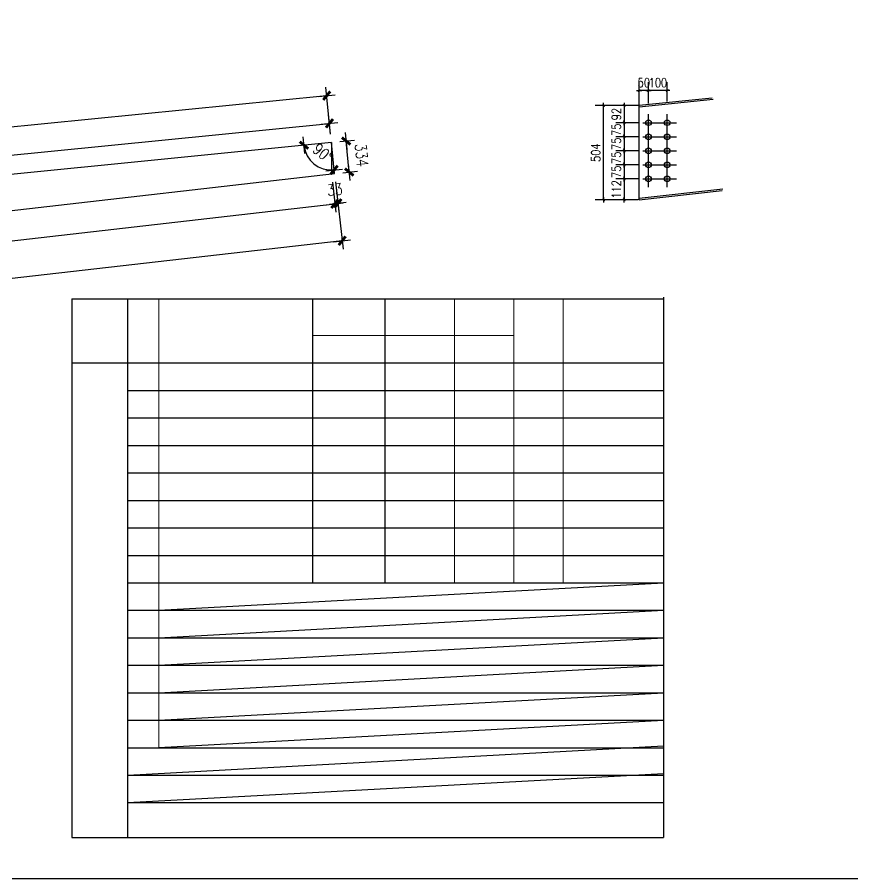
# Model space of a CAD drawing. Header units: millimetres. Extents: x 2287919 to 2522484, y -1845182 to -1736911.
# Drawn here: x 2477191 to 2486123, y -1838112 to -1828906 of the extents above; entities that cross this region are included whole.
import ezdxf

# ---------------------------------------------------------------- set-up
doc = ezdxf.new("R2010")
doc.units = ezdxf.units.MM
doc.header["$LTSCALE"] = 1000
doc.header["$PDMODE"] = 34
doc.layers.add('钢架', color=7, linetype='Continuous', lineweight=25)
doc.styles.add('DIM_FONT', font='simplex.shx', dxfattribs={"width": 0.8, "bigfont": 'hztxt.shx'})
doc.dimstyles.new('WGH(1)', dxfattribs={"dimscale": 1.2, "dimtxt": 100, "dimasz": 0.5, "dimexe": 75, "dimexo": 75, "dimgap": 75, "dimtad": 1, "dimdec": 0, "dimzin": 0, "dimdsep": 46, "dimtxsty": 'DIM_FONT', "dimblk1": '_DIMX', "dimblk2": '_DIMX', "dimsah": 1, "dimcen": 0.09, "dimclrd": 3, "dimclre": 3, "dimclrt": 7, "dimadec": 0, "dimazin": 0, "dimtfac": 1, "dimtdec": 0, "dimtix": 1, "dimtmove": 2, "dimatfit": 3, "dimldrblk": '_DIMX', "dimfxl": 1, "dimtolj": 1, "dimtzin": 0, "dimarcsym": 0})

# ---------------------------------------------------------------- blocks, each defined once
blk = doc.blocks.new('_DIMX')
blk.add_line((-150, 0), (150, 0))
at = {"const_width": 50}
blk.add_lwpolyline([(-70, -70), (70, 70)], dxfattribs=at)
blk = doc.blocks.new('*D1599')
at = {"color": 3, "lineweight": -2}
for p, q in [((2480639.3, -1830235.3), (2480796.8, -1830219.6)), ((2480707.1, -1830228), (2480707.1, -1830227.4)), ((2480740.3, -1830560.4), (2480707.2, -1830228.6)), ((2480672.4, -1830567.2), (2480829.9, -1830551.5)), ((2480740.4, -1830561), (2480740.5, -1830561.6))]:
    blk.add_line(p, q, dxfattribs=at)
at = {"layer": 'Defpoints', "color": 0}
for p in [(2480549.7, -1830244.3), (2480707.2, -1830228.6), (2480582.9, -1830576.1)]:
    blk.add_point(p, dxfattribs=at)
at = {"color": 3, "lineweight": -2, "xscale": 0.6, "yscale": 0.6, "zscale": 0.6}
for p, rotation in [((2480707.2, -1830228.6), 275.7037500527845), ((2480740.3, -1830560.4), 95.70375005278446)]:
    blk.add_blockref('_DIMX', p, dxfattribs=dict(at, rotation=rotation))
at = {"color": 7, "insert": (2480873, -1830379.6), "char_height": 120, "attachment_point": 5, "rotation": 275.70375, "style": 'DIM_FONT'}
blk.add_mtext('\\A1;334', dxfattribs=at)
blk = doc.blocks.new('*D1601')
at = {"color": 3, "lineweight": -2}
for p, q in [((2480540.8, -1830154.7), (2480520.4, -1829950)), ((2470108.4, -1831080.4), (2480528.7, -1830039.7)), ((2470119.3, -1831195.6), (2470098.9, -1830990.9))]:
    blk.add_line(p, q, dxfattribs=at)
at = {"layer": 'Defpoints', "color": 0}
for p in [(2480529.3, -1830039.6), (2480549.7, -1830244.3), (2470128.2, -1831285.2)]:
    blk.add_point(p, dxfattribs=at)
at = {"color": 3, "lineweight": -2, "xscale": 0.6, "yscale": 0.6, "zscale": 0.6}
for p, rotation in [((2480529.3, -1830039.6), 5.703750053135181), ((2470107.8, -1831080.5), 185.7037500531352)]:
    blk.add_blockref('_DIMX', p, dxfattribs=dict(at, rotation=rotation))
at = {"color": 7, "insert": (2475303.6, -1830410.8), "char_height": 120, "attachment_point": 5, "rotation": 5.70375, "style": 'DIM_FONT'}
blk.add_mtext('\\A1;上翼板 10473', dxfattribs=at)
blk = doc.blocks.new('*D1602')
at = {"color": 3, "lineweight": -2}
for p, q in [((2480540.8, -1830154.7), (2480490.8, -1829654.3)), ((2480499.2, -1829743.9), (2470030.6, -1830789.5)), ((2470071.1, -1831200.4), (2470021.1, -1830700))]:
    blk.add_line(p, q, dxfattribs=at)
at = {"layer": 'Defpoints', "color": 0}
for p in [(2480549.7, -1830244.3), (2470030, -1830789.6), (2470080, -1831290)]:
    blk.add_point(p, dxfattribs=at)
at = {"color": 3, "lineweight": -2, "xscale": 0.6, "yscale": 0.6, "zscale": 0.6}
for p, rotation in [((2480499.8, -1829743.9), 5.703750052841388), ((2470030, -1830789.6), 185.7037500528413)]:
    blk.add_blockref('_DIMX', p, dxfattribs=dict(at, rotation=rotation))
at = {"color": 7, "insert": (2475250, -1830117.5), "char_height": 120, "attachment_point": 5, "rotation": 5.70375, "style": 'DIM_FONT'}
blk.add_mtext('\\A1;腹板 10522', dxfattribs=at)
blk = doc.blocks.new('*D1603')
at = {"color": 3, "lineweight": -2}
for p, q in [((2480560, -1830669.4), (2480596.5, -1830988.1)), ((2470165.3, -1832091.7), (2480585.6, -1830898.7)), ((2470138.5, -1831862.5), (2470175, -1832181.2))]:
    blk.add_line(p, q, dxfattribs=at)
at = {"layer": 'Defpoints', "color": 0}
for p in [(2480549.7, -1830579.9), (2480586.2, -1830898.7), (2470128.2, -1831773.1)]:
    blk.add_point(p, dxfattribs=at)
at = {"color": 3, "lineweight": -2, "xscale": 0.6, "yscale": 0.6, "zscale": 0.6}
for p, rotation in [((2480586.2, -1830898.7), 6.531281720880648), ((2470164.7, -1832091.8), 186.5312817208806)]:
    blk.add_blockref('_DIMX', p, dxfattribs=dict(at, rotation=rotation))
at = {"color": 7, "insert": (2475358.4, -1831346.2), "char_height": 120, "attachment_point": 5, "rotation": 6.53128, "style": 'DIM_FONT'}
blk.add_mtext('\\A1;下翼板 10490', dxfattribs=at)
blk = doc.blocks.new('*D1604')
at = {"color": 3, "lineweight": -2}
for p, q in [((2480560, -1830669.4), (2480596.5, -1830988.1)), ((2480593.1, -1830665.6), (2480629.6, -1830984.3)), ((2480585.6, -1830898.7), (2480585, -1830898.8)), ((2480586.2, -1830898.7), (2480619.4, -1830894.9)), ((2480620, -1830894.8), (2480620.6, -1830894.7))]:
    blk.add_line(p, q, dxfattribs=at)
at = {"layer": 'Defpoints', "color": 0}
for p in [(2480549.7, -1830579.9), (2480582.9, -1830576.1), (2480619.4, -1830894.9)]:
    blk.add_point(p, dxfattribs=at)
at = {"color": 3, "lineweight": -2, "xscale": 0.6, "yscale": 0.6, "zscale": 0.6}
for p, rotation in [((2480586.2, -1830898.7), 6.531281720886719), ((2480619.4, -1830894.9), 186.5312817208867)]:
    blk.add_blockref('_DIMX', p, dxfattribs=dict(at, rotation=rotation))
at = {"color": 7, "insert": (2480585.8, -1830747.7), "char_height": 120, "attachment_point": 5, "rotation": 6.53128, "style": 'DIM_FONT'}
blk.add_mtext('\\A1;33', dxfattribs=at)
blk = doc.blocks.new('*D1605')
at = {"color": 3, "lineweight": -2}
for p, q in [((2480593.1, -1830665.6), (2480675.3, -1831383.4)), ((2480664.5, -1831294), (2470211, -1832490.8)), ((2470138.5, -1831862.5), (2470220.7, -1832580.3))]:
    blk.add_line(p, q, dxfattribs=at)
at = {"layer": 'Defpoints', "color": 0}
for p in [(2480582.9, -1830576.1), (2470128.2, -1831773.1), (2470210.4, -1832490.9)]:
    blk.add_point(p, dxfattribs=at)
at = {"color": 3, "lineweight": -2, "xscale": 0.6, "yscale": 0.6, "zscale": 0.6}
for p, rotation in [((2480665.1, -1831294), 6.531281720879526), ((2470210.4, -1832490.9), 186.5312817208795)]:
    blk.add_blockref('_DIMX', p, dxfattribs=dict(at, rotation=rotation))
at = {"color": 7, "insert": (2475420.7, -1831743.4), "char_height": 120, "attachment_point": 5, "rotation": 6.53128, "style": 'DIM_FONT'}
blk.add_mtext('\\A1;10523', dxfattribs=at)
blk = doc.blocks.new('*D1606')
at = {"color": 3, "lineweight": -2}
blk.add_arc((2470080, -1831290), 426.8, 275.78431, 5.62319, dxfattribs=at)
at = {"layer": 'Defpoints', "color": 0}
for p in [(2480549.7, -1830244.3), (2470080, -1831290), (2470080, -1831290), (2470329.1, -1831636.5), (2470128.2, -1831773.1)]:
    blk.add_point(p, dxfattribs=at)
at = {"color": 3, "lineweight": -2, "xscale": 0.6, "yscale": 0.6, "zscale": 0.6}
for p, rotation in [((2470504.6, -1831247.6), 95.66347215775274), ((2470122.4, -1831714.6), 185.7440279478644)]:
    blk.add_blockref('_DIMX', p, dxfattribs=dict(at, rotation=rotation))
at = {"color": 7, "insert": (2470294.2, -1831465.3), "char_height": 120, "attachment_point": 5, "rotation": 50.70375, "style": 'DIM_FONT'}
blk.add_mtext('\\A1;90°', dxfattribs=at)
blk = doc.blocks.new('*D1607')
at = {"color": 3, "lineweight": -2}
blk.add_arc((2480549.7, -1830244.3), 294.4, 185.82054, 275.58696, dxfattribs=at)
at = {"layer": 'Defpoints', "color": 0}
for p in [(2480549.7, -1830244.3), (2480549.7, -1830244.3), (2480310.7, -1830416.1), (2480582.9, -1830576.1), (2470080, -1831290)]:
    blk.add_point(p, dxfattribs=at)
at = {"color": 3, "lineweight": -2, "xscale": 0.6, "yscale": 0.6, "zscale": 0.6}
for p, rotation in [((2480256.8, -1830273.5), 95.7621429469342), ((2480579, -1830537.2), 5.645357158692033)]:
    blk.add_blockref('_DIMX', p, dxfattribs=dict(at, rotation=rotation))
at = {"color": 7, "insert": (2480458.3, -1830356), "char_height": 120, "attachment_point": 5, "rotation": 320.70375, "style": 'DIM_FONT'}
blk.add_mtext('\\A1;90°', dxfattribs=at)
blk = doc.blocks.new('*D1925')
at = {"color": 3, "lineweight": -2}
for p, q in [((2483939.5, -1829827), (2483939.5, -1829599)), ((2484139.5, -1829807), (2484139.5, -1829599)), ((2483939.3, -1829689), (2483939.1, -1829689)), ((2484139.5, -1829689), (2483939.5, -1829689)), ((2484139.6, -1829689), (2484139.8, -1829689))]:
    blk.add_line(p, q, dxfattribs=at)
at = {"layer": 'Defpoints', "color": 0}
for p in [(2483939.5, -1829689), (2483939.5, -1829839), (2484139.5, -1829819)]:
    blk.add_point(p, dxfattribs=at)
at = {"color": 3, "lineweight": -2, "xscale": 0.18, "yscale": 0.18, "zscale": 0.18}
blk.add_blockref('_DIMX', (2483939.5, -1829689), dxfattribs=at)
at = {"color": 3, "lineweight": -2, "xscale": 0.18, "yscale": 0.18, "zscale": 0.18, "rotation": 180}
blk.add_blockref('_DIMX', (2484139.5, -1829689), dxfattribs=at)
at = {"color": 7, "insert": (2484039.5, -1829605), "char_height": 96, "attachment_point": 5, "style": 'DIM_FONT'}
blk.add_mtext('\\A1;100', dxfattribs=at)
blk = doc.blocks.new('*D1930')
at = {"color": 3, "lineweight": -2}
for p, q in [((2483839.5, -1829937), (2483839.5, -1829599)), ((2483939.5, -1829827), (2483939.5, -1829599)), ((2483839.3, -1829689), (2483839.1, -1829689)), ((2483939.5, -1829689), (2483839.5, -1829689)), ((2483939.6, -1829689), (2483939.8, -1829689))]:
    blk.add_line(p, q, dxfattribs=at)
at = {"layer": 'Defpoints', "color": 0}
for p in [(2483839.5, -1829689), (2483939.5, -1829839), (2483839.5, -1829949)]:
    blk.add_point(p, dxfattribs=at)
at = {"color": 3, "lineweight": -2, "xscale": 0.18, "yscale": 0.18, "zscale": 0.18}
blk.add_blockref('_DIMX', (2483839.5, -1829689), dxfattribs=at)
at = {"color": 3, "lineweight": -2, "xscale": 0.18, "yscale": 0.18, "zscale": 0.18, "rotation": 180}
blk.add_blockref('_DIMX', (2483939.5, -1829689), dxfattribs=at)
at = {"color": 7, "insert": (2483889.5, -1829605), "char_height": 96, "attachment_point": 5, "style": 'DIM_FONT'}
blk.add_mtext('\\A1;50', dxfattribs=at)
blk = doc.blocks.new('*D1931')
at = {"color": 3, "lineweight": -2}
for p, q in [((2483827.5, -1829849), (2483589.5, -1829849)), ((2483679.5, -1829848.8), (2483679.5, -1829848.6)), ((2483679.5, -1829849), (2483679.5, -1830033)), ((2483827.5, -1830033), (2483589.5, -1830033)), ((2483679.5, -1830033.2), (2483679.5, -1830033.4))]:
    blk.add_line(p, q, dxfattribs=at)
at = {"layer": 'Defpoints', "color": 0}
for p in [(2483839.5, -1829849), (2483679.5, -1830033), (2483839.5, -1830033)]:
    blk.add_point(p, dxfattribs=at)
at = {"color": 3, "lineweight": -2, "xscale": 0.18, "yscale": 0.18, "zscale": 0.18}
for p, rotation in [((2483679.5, -1829849), 270), ((2483679.5, -1830033), 90)]:
    blk.add_blockref('_DIMX', p, dxfattribs=dict(at, rotation=rotation))
at = {"color": 7, "insert": (2483595.5, -1829941), "char_height": 96, "attachment_point": 5, "rotation": 90, "style": 'DIM_FONT'}
blk.add_mtext('\\A1;92', dxfattribs=at)
blk = doc.blocks.new('*D1926')
at = {"color": 3, "lineweight": -2}
for p, q in [((2483827.5, -1830033), (2483589.5, -1830033)), ((2483679.5, -1830032.8), (2483679.5, -1830032.6)), ((2483679.5, -1830033), (2483679.5, -1830183)), ((2483827.5, -1830183), (2483589.5, -1830183)), ((2483679.5, -1830183.2), (2483679.5, -1830183.4))]:
    blk.add_line(p, q, dxfattribs=at)
at = {"layer": 'Defpoints', "color": 0}
for p in [(2483839.5, -1830033), (2483679.5, -1830183), (2483839.5, -1830183)]:
    blk.add_point(p, dxfattribs=at)
at = {"color": 3, "lineweight": -2, "xscale": 0.18, "yscale": 0.18, "zscale": 0.18}
for p, rotation in [((2483679.5, -1830033), 270), ((2483679.5, -1830183), 90)]:
    blk.add_blockref('_DIMX', p, dxfattribs=dict(at, rotation=rotation))
at = {"color": 7, "insert": (2483595.5, -1830108), "char_height": 96, "attachment_point": 5, "rotation": 90, "style": 'DIM_FONT'}
blk.add_mtext('\\A1;75', dxfattribs=at)
blk = doc.blocks.new('*D1927')
at = {"color": 3, "lineweight": -2}
for p, q in [((2483827.5, -1830183), (2483589.5, -1830183)), ((2483679.5, -1830182.8), (2483679.5, -1830182.6)), ((2483679.5, -1830183), (2483679.5, -1830333)), ((2483827.5, -1830333), (2483589.5, -1830333)), ((2483679.5, -1830333.2), (2483679.5, -1830333.4))]:
    blk.add_line(p, q, dxfattribs=at)
at = {"layer": 'Defpoints', "color": 0}
for p in [(2483839.5, -1830183), (2483679.5, -1830333), (2483839.5, -1830333)]:
    blk.add_point(p, dxfattribs=at)
at = {"color": 3, "lineweight": -2, "xscale": 0.18, "yscale": 0.18, "zscale": 0.18}
for p, rotation in [((2483679.5, -1830183), 270), ((2483679.5, -1830333), 90)]:
    blk.add_blockref('_DIMX', p, dxfattribs=dict(at, rotation=rotation))
at = {"color": 7, "insert": (2483595.5, -1830258), "char_height": 96, "attachment_point": 5, "rotation": 90, "style": 'DIM_FONT'}
blk.add_mtext('\\A1;75', dxfattribs=at)
blk = doc.blocks.new('*D1928')
at = {"color": 3, "lineweight": -2}
for p, q in [((2483827.5, -1830333), (2483589.5, -1830333)), ((2483679.5, -1830332.8), (2483679.5, -1830332.6)), ((2483679.5, -1830333), (2483679.5, -1830483)), ((2483827.5, -1830483), (2483589.5, -1830483)), ((2483679.5, -1830483.2), (2483679.5, -1830483.4))]:
    blk.add_line(p, q, dxfattribs=at)
at = {"layer": 'Defpoints', "color": 0}
for p in [(2483839.5, -1830333), (2483679.5, -1830483), (2483839.5, -1830483)]:
    blk.add_point(p, dxfattribs=at)
at = {"color": 3, "lineweight": -2, "xscale": 0.18, "yscale": 0.18, "zscale": 0.18}
for p, rotation in [((2483679.5, -1830333), 270), ((2483679.5, -1830483), 90)]:
    blk.add_blockref('_DIMX', p, dxfattribs=dict(at, rotation=rotation))
at = {"color": 7, "insert": (2483595.5, -1830408), "char_height": 96, "attachment_point": 5, "rotation": 90, "style": 'DIM_FONT'}
blk.add_mtext('\\A1;75', dxfattribs=at)
blk = doc.blocks.new('*D1929')
at = {"color": 3, "lineweight": -2}
for p, q in [((2483827.5, -1830483), (2483589.5, -1830483)), ((2483679.5, -1830482.8), (2483679.5, -1830482.6)), ((2483679.5, -1830483), (2483679.5, -1830633)), ((2483827.5, -1830633), (2483589.5, -1830633)), ((2483679.5, -1830633.2), (2483679.5, -1830633.4))]:
    blk.add_line(p, q, dxfattribs=at)
at = {"layer": 'Defpoints', "color": 0}
for p in [(2483839.5, -1830483), (2483679.5, -1830633), (2483839.5, -1830633)]:
    blk.add_point(p, dxfattribs=at)
at = {"color": 3, "lineweight": -2, "xscale": 0.18, "yscale": 0.18, "zscale": 0.18}
for p, rotation in [((2483679.5, -1830483), 270), ((2483679.5, -1830633), 90)]:
    blk.add_blockref('_DIMX', p, dxfattribs=dict(at, rotation=rotation))
at = {"color": 7, "insert": (2483595.5, -1830558), "char_height": 96, "attachment_point": 5, "rotation": 90, "style": 'DIM_FONT'}
blk.add_mtext('\\A1;75', dxfattribs=at)
blk = doc.blocks.new('*D1932')
at = {"color": 3, "lineweight": -2}
for p, q in [((2483827.5, -1830633), (2483589.5, -1830633)), ((2483679.5, -1830632.8), (2483679.5, -1830632.6)), ((2483679.5, -1830633), (2483679.5, -1830857)), ((2483827.5, -1830857), (2483589.5, -1830857)), ((2483679.5, -1830857.1), (2483679.5, -1830857.3))]:
    blk.add_line(p, q, dxfattribs=at)
at = {"layer": 'Defpoints', "color": 0}
for p in [(2483839.5, -1830633), (2483679.5, -1830857), (2483839.5, -1830857)]:
    blk.add_point(p, dxfattribs=at)
at = {"color": 3, "lineweight": -2, "xscale": 0.18, "yscale": 0.18, "zscale": 0.18}
for p, rotation in [((2483679.5, -1830633), 270), ((2483679.5, -1830857), 90)]:
    blk.add_blockref('_DIMX', p, dxfattribs=dict(at, rotation=rotation))
at = {"color": 7, "insert": (2483595.5, -1830745), "char_height": 96, "attachment_point": 5, "rotation": 90, "style": 'DIM_FONT'}
blk.add_mtext('\\A1;112', dxfattribs=at)
blk = doc.blocks.new('*D1933')
at = {"color": 3, "lineweight": -2}
for p, q in [((2483827.5, -1829849), (2483369.7, -1829849)), ((2483459.7, -1830856.8), (2483459.7, -1829849.2)), ((2483827.5, -1830857), (2483369.7, -1830857))]:
    blk.add_line(p, q, dxfattribs=at)
at = {"layer": 'Defpoints', "color": 0}
for p in [(2483459.7, -1829849), (2483839.5, -1829849), (2483839.5, -1830857)]:
    blk.add_point(p, dxfattribs=at)
at = {"color": 3, "lineweight": -2, "xscale": 0.18, "yscale": 0.18, "zscale": 0.18}
for p, rotation in [((2483459.7, -1829849), 90), ((2483459.7, -1830857), 270)]:
    blk.add_blockref('_DIMX', p, dxfattribs=dict(at, rotation=rotation))
at = {"color": 7, "insert": (2483375.7, -1830353), "char_height": 96, "attachment_point": 5, "rotation": 90, "style": 'DIM_FONT'}
blk.add_mtext('\\A1;504', dxfattribs=at)

msp = doc.modelspace()

# ---------------------------------------------------------------- linework, layer by layer
for p, q in [((2484620, -1829771), (2483839.5, -1829849)), ((2484631, -1829786), (2483839.5, -1829865.1)), ((2483839.5, -1830857), (2483839.5, -1829849)), ((2483939.5, -1830723), (2483939.5, -1829943)), ((2484139.5, -1830723), (2484139.5, -1829943)), ((2483879.5, -1830033), (2484239.5, -1830033)), ((2483879.5, -1830183), (2484239.5, -1830183)), ((2480549.7, -1830244.3), (2470080, -1831290)), ((2483879.5, -1830333), (2484239.5, -1830333)), ((2483879.5, -1830483), (2484239.5, -1830483)), ((2470128.2, -1831773.1), (2480582.9, -1830576.1)), ((2483879.5, -1830633), (2484239.5, -1830633)), ((2483839.5, -1830840.9), (2484733.5, -1830738.5)), ((2483839.5, -1830857), (2484726, -1830755.5)), ((2477776.9, -1831914.5), (2484100, -1831914.5)), ((2480346.8, -1831914.5), (2480346.8, -1834949.8)), ((2481119.7, -1831914.5), (2481119.7, -1834949.8)), ((2484100, -1831896.4), (2484100, -1837670)), ((2477776.9, -1832598), (2484100, -1832598)), ((2478373.2, -1832894.6), (2484100, -1832894.6)), ((2478373.2, -1833188.2), (2484100, -1833188.2)), ((2478373.2, -1833481.8), (2484100, -1833481.8)), ((2478373.2, -1833775.4), (2484100, -1833775.4)), ((2478373.2, -1834069), (2484100, -1834069)), ((2478373.2, -1834362.6), (2484100, -1834362.6)), ((2478373.2, -1834656.2), (2484100, -1834656.2)), ((2478373.2, -1834949.8), (2484100, -1834949.8)), ((2478706, -1835243), (2484100, -1834949.8)), ((2478373.2, -1835243.4), (2484100, -1835243.4)), ((2478706, -1835536.6), (2484100, -1835243.4)), ((2478373.2, -1835537), (2484100, -1835537)), ((2478706, -1835830.2), (2484100, -1835537)), ((2478373.2, -1835830.6), (2484100, -1835830.6)), ((2478706, -1836123.8), (2484100, -1835830.6)), ((2478373.2, -1836124.2), (2484100, -1836124.2)), ((2478706, -1836417.4), (2484100, -1836124.2)), ((2478373.2, -1836417.8), (2484100, -1836417.8)), ((2478706, -1836711), (2484100, -1836417.8)), ((2478373.2, -1837004.8), (2484100, -1836692.9)), ((2478373.2, -1836711.4), (2484100, -1836711.4)), ((2478373.2, -1837298.6), (2484100, -1836986.6)), ((2478373.2, -1837005), (2484100, -1837005)), ((2478373.2, -1837298.6), (2484100, -1837298.6)), ((2477776.9, -1837670), (2484100, -1837670))]:
    msp.add_line(p, q)
at = {"color": 2}
msp.add_line((2480549.7, -1830244.3), (2480549.7, -1830579.9), dxfattribs=at)
at = {"color": 1}
for p, q in [((2480582.9, -1830576.1), (2480549.7, -1830244.3)), ((2477776.9, -1831914.5), (2477776.9, -1837670)), ((2478373.2, -1837670), (2478373.2, -1831914.5))]:
    msp.add_line(p, q, dxfattribs=at)
msp.add_lwpolyline([(2469023.9, -1825512), (2486843.9, -1825512), (2486843.9, -1838112), (2469023.9, -1838112)], close=True)
for centre in [(2483939.5, -1830033), (2484139.5, -1830033), (2483939.5, -1830183), (2484139.5, -1830183), (2483939.5, -1830333), (2484139.5, -1830333), (2483939.5, -1830483), (2484139.5, -1830483), (2483939.5, -1830633), (2484139.5, -1830633)]:
    msp.add_circle(centre, 30)
at = {"layer": '钢架', "lineweight": 13}
for p, q in [((2478706, -1831914.5), (2478706, -1836711)), ((2481867.2, -1831914.5), (2481867.2, -1834949.8)), ((2482500.8, -1831914.5), (2482500.8, -1834949.8)), ((2483029, -1831914.5), (2483029, -1834949.8)), ((2480346.8, -1832305.1), (2482500.8, -1832305.1)), ((2477776.9, -1832598), (2478373.2, -1832596.3))]:
    msp.add_line(p, q, dxfattribs=at)

# ---------------------------------------------------------------- dimensions: what is measured, and where the dimension line sits
at = {"color": 1}
for base, p1, p2, picture, middle in [((2483839.5, -1829689), (2483939.5, -1829839), (2483839.5, -1829949), '*D1930', (2483889.5, -1829605)), ((2483939.5, -1829689), (2484139.5, -1829819), (2483939.5, -1829839), '*D1925', (2484039.5, -1829605))]:
    dim = msp.add_linear_dim(base=base, p1=p1, p2=p2, dimstyle='WGH(1)', override={"dimtxt": 80, "dimasz": 0.15, "dimexo": 10, "dimgap": 30, "dimlfac": 0.5}, dxfattribs=at)
    dim.commit()
    dim.dimension.update_dxf_attribs({"geometry": picture, "text_midpoint": middle})
for p1, p2, distance, text, picture, middle in [((2480549.7, -1830244.3), (2470080, -1831290), -502.9, '腹板 10522', '*D1602', (2475250, -1830117.5)), ((2470128.2, -1831773.1), (2480549.7, -1830579.9), -320.8, '下翼板 10490', '*D1603', (2475358.4, -1831346.2))]:
    dim = msp.add_aligned_dim(p1=p1, p2=p2, distance=distance, text=text, dimstyle='WGH(1)')
    dim.commit()
    dim.dimension.update_dxf_attribs({"geometry": picture, "text_midpoint": middle})
dim = msp.add_aligned_dim(p1=(2483839.5, -1830857), p2=(2483839.5, -1829849), distance=379.7, dimstyle='WGH(1)', override={"dimtxt": 80, "dimasz": 0.15, "dimexo": 10, "dimgap": 30, "dimlfac": 0.5}, dxfattribs=at)
dim.commit()
dim.dimension.update_dxf_attribs({"geometry": '*D1933', "text_midpoint": (2483375.7, -1830353)})
for base, p1, p2, picture, middle in [((2483679.5, -1830033), (2483839.5, -1829849), (2483839.5, -1830033), '*D1931', (2483595.5, -1829941)), ((2483679.5, -1830183), (2483839.5, -1830033), (2483839.5, -1830183), '*D1926', (2483595.5, -1830108)), ((2483679.5, -1830333), (2483839.5, -1830183), (2483839.5, -1830333), '*D1927', (2483595.5, -1830258)), ((2483679.5, -1830483), (2483839.5, -1830333), (2483839.5, -1830483), '*D1928', (2483595.5, -1830408)), ((2483679.5, -1830633), (2483839.5, -1830483), (2483839.5, -1830633), '*D1929', (2483595.5, -1830558)), ((2483679.5, -1830857), (2483839.5, -1830633), (2483839.5, -1830857), '*D1932', (2483595.5, -1830745))]:
    dim = msp.add_linear_dim(base=base, p1=p1, p2=p2, angle=90, dimstyle='WGH(1)', override={"dimtxt": 80, "dimasz": 0.15, "dimexo": 10, "dimgap": 30, "dimlfac": 0.5}, dxfattribs=at)
    dim.commit()
    dim.dimension.update_dxf_attribs({"geometry": picture, "text_midpoint": middle})
dim = msp.add_linear_dim(base=(2480529.3, -1830039.6), p1=(2470128.2, -1831285.2), p2=(2480549.7, -1830244.3), angle=185.70375, text='上翼板 10473', dimstyle='WGH(1)')
dim.commit()
dim.dimension.update_dxf_attribs({"geometry": '*D1601', "text_midpoint": (2475303.6, -1830410.8)})
for base, line1, line2, picture, middle in [((2480310.7, -1830416.1), ((2480582.9, -1830576.1), (2480549.7, -1830244.3)), ((2480549.7, -1830244.3), (2470080, -1831290)), '*D1607', (2480458.3, -1830356)), ((2470329.1, -1831636.5), ((2480549.7, -1830244.3), (2470080, -1831290)), ((2470128.2, -1831773.1), (2470080, -1831290)), '*D1606', (2470294.2, -1831465.3))]:
    dim = msp.add_angular_dim_2l(base=base, line1=line1, line2=line2, dimstyle='WGH(1)')
    dim.commit()
    dim.dimension.update_dxf_attribs({"geometry": picture, "text_midpoint": middle})
for p1, p2, distance, picture, middle in [((2480582.8953, -1830576.1426), (2480549.7499, -1830244.288), -158.238, '*D1599', (2480873.0345, -1830379.5811)), ((2480582.9, -1830576.1), (2470128.2, -1831773.1), 722.5, '*D1605', (2475420.7, -1831743.4))]:
    dim = msp.add_aligned_dim(p1=p1, p2=p2, distance=distance, dimstyle='WGH(1)')
    dim.commit()
    dim.dimension.update_dxf_attribs({"geometry": picture, "text_midpoint": middle})
dim = msp.add_linear_dim(base=(2480619.4, -1830894.9), p1=(2480549.7, -1830579.9), p2=(2480582.9, -1830576.1), angle=186.53128, dimstyle='WGH(1)')
dim.commit()
dim.dimension.update_dxf_attribs({"geometry": '*D1604', "text_midpoint": (2480585.8, -1830747.7)})

doc.saveas('drawing.dxf')
